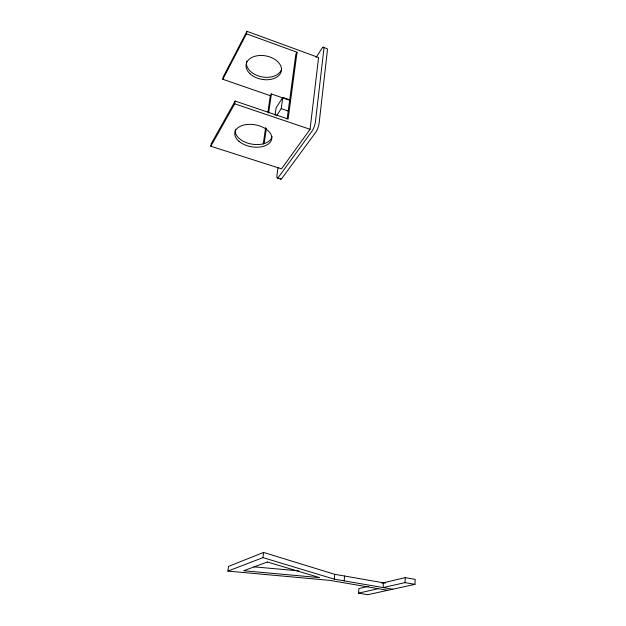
<?xml version="1.0" encoding="UTF-8"?>
<svg xmlns="http://www.w3.org/2000/svg" width="626" height="626" viewBox="0 0 626 626"><rect width="100%" height="100%" fill="white"/><g stroke="black" fill="none" stroke-linecap="round" stroke-linejoin="round"><path stroke-width="0.94" d="M368.229 586.39L358.855 588.604L358.549 593.151L367.728 594.7L414.975 584.355L415.187 579.386L405.28 577.626L381.774 583.182M383.394 582.798L383.12 587.579L405.045 582.61L405.28 577.626M344.198 580.865L344.566 576.03M392.698 589.23L334.253 579.152L334.644 574.3L263.577 552.429L228.545 566.381L227.919 571.1L329.8 580.365L387.752 590.318M227.919 571.1L262.975 557.625L263.577 552.429M246.926 31.3L246.503 33.812L297.037 52.255L288.132 119.034L235.165 101.076L211.283 143.612L210.813 146.241L281.52 168.864L310.058 129.3L318.587 57.522L246.926 31.3L223.232 76.857L222.801 79.275L270.33 95.692L271.394 93.955L288.735 99.964M287.146 118.956L295.816 54.243L297.037 52.255M278.03 167.486L276.989 175.155A6.205 1.471 -72.8 0 0 278.492 177.228L312.163 130.904A6.816 1.729 -71.8 0 0 315.434 121.851L323.822 49.509A6.62 1.549 -70.9 0 0 321.834 48.531L316.013 57.498M276.598 115.755L281.215 108.627L282.764 97.406L290.096 99.941M275.072 115.231L276.121 107.829L282.764 97.406M263.233 144.074L265.643 127.626M267.912 112.14L270.33 95.692M264.133 143.62L266.371 128.338M268.601 113.056L271.394 93.955M210.813 146.241L234.703 103.83L235.165 101.076M222.801 79.275L246.503 33.812M358.549 593.151L378.253 588.683M253.968 566.835L298.712 570.865M334.644 574.3L385.303 583.135M405.045 582.61L414.975 584.355M262.975 557.625L334.253 579.152M277.482 178.058L280.91 179.138M234.703 103.83L310.058 129.3M281.215 108.627L288.594 111.154M323.032 47.216L326.537 48.515A6.604 1.573 -70.9 0 1 327.343 50.808L319.135 123.111A6.808 1.761 -71.8 0 1 315.856 132.156L281.927 178.316A6.197 1.495 -72.8 0 1 280.346 178.379M281.684 68.625A17.888 11.917 10.9 0 1 261.371 76.755A17.888 11.917 10.9 0 1 246.714 61.184M272.036 136.578A18.67 11.166 10 0 1 250.995 143.964A18.67 11.166 10 0 1 235.462 129.183M267.372 562.007L243.639 570.74L319.683 577.634L267.372 562.007M249.938 73.68A17.911 11.894 10.8 0 0 280.299 73.696A17.911 11.894 10.8 0 0 261.042 55.456A17.911 11.894 10.8 0 0 249.938 73.68M238.968 141.312A18.702 11.135 10 0 0 270.62 141.695A18.702 11.135 10 0 0 250.267 124.355A18.702 11.135 10 0 0 238.968 141.312"/></g></svg>
